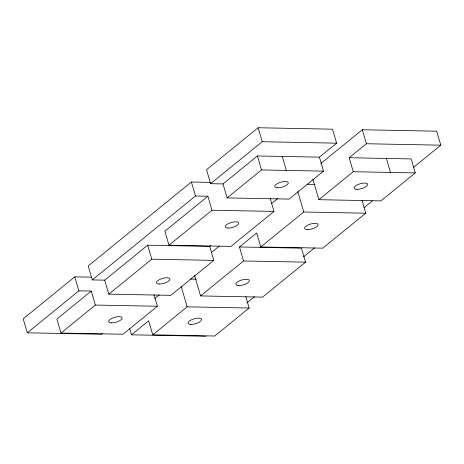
<?xml version="1.0" encoding="UTF-8"?>
<svg xmlns="http://www.w3.org/2000/svg" width="464" height="464" viewBox="0 0 464 464"><rect width="100%" height="100%" fill="white"/><g stroke="black" fill="none" stroke-linecap="round" stroke-linejoin="round"><path stroke-width="0.7" d="M91.408 277.176L74.797 276.857L23.2 318.82L27.289 332.798L101.697 334.242L102.811 333.338M210.18 182.381L191.4 182.016L88.206 265.942L92.295 279.925L104.702 280.163L147.697 245.195L209.705 246.396L210.813 245.497M258.129 127.745L206.532 169.708L210.621 183.686L223.022 183.93L257.421 155.95L319.429 157.151L336.626 143.167L332.537 129.183L258.129 127.745L262.218 141.723L210.621 183.686M27.289 332.798L78.886 290.835L91.286 291.079L95.375 305.057L60.975 333.036L56.886 319.052L91.286 291.079M92.295 279.925L195.489 195.999L207.889 196.237L211.978 210.221L168.983 245.189L164.894 231.205L207.889 196.237M104.702 280.163L108.791 294.147L151.786 259.179L213.794 260.379L209.705 246.396M223.022 183.93L227.111 197.908L261.51 169.934L323.518 171.135L319.429 157.151M154.854 298.485L159.338 294.837M211.451 252.451L219.304 246.065M271.457 203.644L277.629 198.627M320.804 163.514L362.303 129.758L436.711 131.202L440.8 145.18L413.32 167.533M153.99 294.663L157.383 306.257L122.983 334.237L60.975 333.036M213.794 260.379L170.798 295.348L108.791 294.147M270.199 198.459L273.986 211.422L230.991 246.39L168.983 245.189M323.518 171.135L289.118 199.108L227.111 197.908M129.711 328.825L131.463 334.817L148.66 320.827L152.749 334.811L214.757 336.011L249.156 308.032L245.845 296.716M194.578 275.465L200.558 295.922L243.554 260.954L239.465 246.97L256.667 232.986L260.756 246.964L322.764 248.165L365.76 213.196L362.059 200.547M312.898 179.226L318.884 199.688L353.278 171.709L349.189 157.731L366.392 143.741L440.8 145.18M152.749 334.811L187.149 306.837L249.156 308.032M260.756 246.964L303.752 211.996L365.76 213.196M246.813 302.957L254.661 296.571M303.41 256.928L314.627 247.805M363.979 207.663L372.389 200.825M239.465 246.97L301.478 248.17L305.567 262.154L262.572 297.122L200.558 295.922M349.189 157.731L411.203 158.932L415.286 172.91L380.892 200.889L318.884 199.688M262.218 141.723L336.626 143.167M353.278 171.709L415.286 172.91M307.133 184.254L315.079 184.411M211.978 210.221L273.986 211.422M243.554 260.954L305.567 262.154M190.53 279.096L196.307 279.206M95.375 305.057L157.383 306.257M131.463 334.817L205.871 336.255M386.396 158.45L390.485 172.428M362.303 129.758L366.392 143.741M297.766 191.533L303.752 211.996M282.222 156.432L286.311 170.416M257.421 155.95L261.51 169.934M191.4 182.016L195.489 195.999M181.163 286.375L187.149 306.837M147.697 245.195L151.786 259.179M74.797 276.857L78.886 290.835M111.511 322.915A7.035 2.558 -16.3 0 0 122.148 318.287A7.035 2.558 -16.3 0 0 112.479 318.101A7.035 2.558 -16.3 0 0 111.511 322.915M307.487 229.61A7.035 2.558 -16.3 0 0 318.124 224.982A7.035 2.558 -16.3 0 0 308.456 224.796A7.035 2.558 -16.3 0 0 307.487 229.61M238.693 285.563A7.035 2.558 -16.3 0 0 249.33 280.935A7.035 2.558 -16.3 0 0 239.662 280.749A7.035 2.558 -16.3 0 0 238.693 285.563M190.884 324.452A7.035 2.558 -16.3 0 0 201.521 319.824A7.035 2.558 -16.3 0 0 191.852 319.638A7.035 2.558 -16.3 0 0 190.884 324.452M277.646 187.792A7.035 2.558 -16.3 0 0 288.283 183.164A7.035 2.558 -16.3 0 0 278.615 182.973A7.035 2.558 -16.3 0 0 277.646 187.792M357.013 189.324A7.035 2.558 -16.3 0 0 367.65 184.701A7.035 2.558 -16.3 0 0 357.988 184.51A7.035 2.558 -16.3 0 0 357.013 189.324M228.114 228.073A7.035 2.558 -16.3 0 0 238.751 223.445A7.035 2.558 -16.3 0 0 229.088 223.259A7.035 2.558 -16.3 0 0 228.114 228.073M159.32 284.026A7.035 2.558 -16.3 0 0 169.957 279.398A7.035 2.558 -16.3 0 0 160.295 279.212A7.035 2.558 -16.3 0 0 159.32 284.026"/></g></svg>
